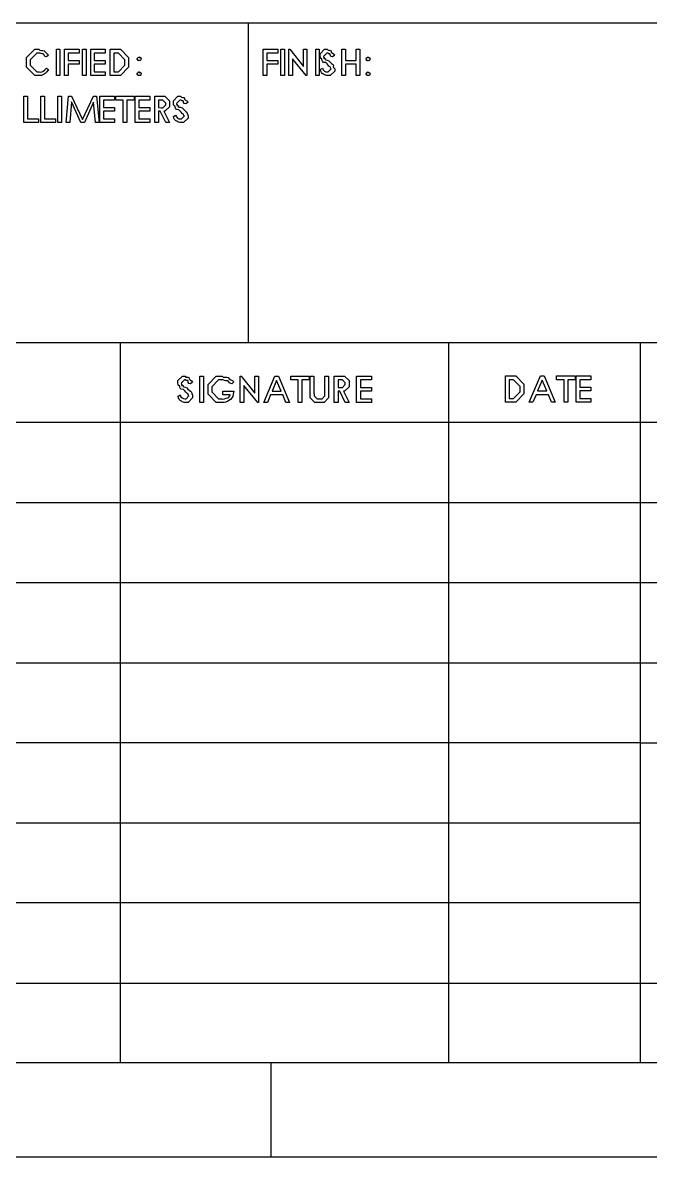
# Model space of a CAD drawing. Header units: millimetres. Extents: x 15 to 415, y 5 to 292.
# Drawn here: x 251.8 to 285.1, y 5 to 65.2 of the extents above; entities that cross this region are included whole.
import ezdxf

# ---------------------------------------------------------------- set-up
doc = ezdxf.new("R2010")
doc.units = ezdxf.units.MM
doc.layers.get('0').update_dxf_attribs({"linetype": 'CONTINUOUS'})

msp = doc.modelspace()

# ---------------------------------------------------------------- linework, layer by layer
at = {"color": 254}
for p, q in [((229.975, 65.2279), (409.998, 65.2279)), ((263.772, 48.2244), (263.772, 65.2279)), ((409.998, 48.2244), (229.975, 48.2244)), ((256.963, 48.2244), (256.963, 9.9839)), ((274.391, 48.2244), (274.391, 9.9839)), ((284.585, 9.9839), (284.585, 48.2244)), ((328.789, 43.991), (229.975, 43.991)), ((328.789, 39.7235), (229.975, 39.7235)), ((328.789, 35.4901), (229.975, 35.4901)), ((328.789, 31.2208), (229.975, 31.2208)), ((284.585, 26.9875), (229.975, 26.9875)), ((284.585, 26.9875), (409.998, 26.9875)), ((284.585, 22.7183), (229.975, 22.7183)), ((284.585, 18.485), (229.975, 18.485)), ((229.975, 14.2172), (409.998, 14.2172)), ((409.998, 9.9839), (19.9678, 9.9839)), ((264.972, 9.9839), (264.972, 4.9747)), ((414.973, 4.9747), (14.9931, 4.9747))]:
    msp.add_line(p, q, dxfattribs=at)
at = {"color": 0}
for p, q in [((252, 63.3801), (252.431, 63.821)), ((252, 63.1264), (252, 63.3801)), ((252.546, 63.6171), (252.193, 63.2587)), ((252.431, 63.821), (252.645, 63.821)), ((252.668, 63.6171), (252.546, 63.6171)), ((253.169, 63.5014), (253.059, 63.4189)), ((253.169, 63.5014), (253.169, 63.5014)), ((253.581, 63.821), (253.774, 63.821)), ((253.581, 62.4209), (253.581, 63.821)), ((253.774, 63.821), (253.774, 62.4209)), ((254.021, 63.821), (254.798, 63.821)), ((254.021, 62.4209), (254.021, 63.821)), ((254.798, 63.6171), (254.213, 63.6171)), ((254.213, 63.6171), (254.213, 63.2202)), ((254.798, 63.821), (254.798, 63.6171)), ((254.963, 63.821), (255.156, 63.821)), ((254.963, 62.4209), (254.963, 63.821)), ((255.156, 63.821), (255.156, 62.4209)), ((255.403, 63.821), (256.18, 63.821)), ((255.403, 62.4209), (255.403, 63.821)), ((256.18, 63.6171), (255.596, 63.6171)), ((255.596, 63.6171), (255.596, 63.2202)), ((256.18, 63.821), (256.18, 63.6171)), ((256.445, 62.4209), (256.445, 63.821)), ((256.445, 63.821), (256.687, 63.821)), ((256.704, 63.6171), (256.638, 63.6171)), ((256.638, 63.6171), (256.638, 62.6195)), ((256.687, 63.821), (256.99, 63.821)), ((256.874, 63.6171), (256.704, 63.6171)), ((257.222, 63.2587), (256.874, 63.6171)), ((256.99, 63.821), (257.415, 63.3801)), ((257.415, 63.3801), (257.415, 63.0989)), ((257.991, 63.4189), (257.991, 63.4189)), ((264.564, 63.8182), (265.33, 63.8182)), ((264.564, 62.4184), (264.564, 63.8182)), ((265.33, 63.6143), (264.752, 63.6143)), ((264.752, 63.6143), (264.752, 63.2174)), ((265.33, 63.8182), (265.33, 63.6143)), ((265.494, 63.8182), (265.682, 63.8182)), ((265.494, 62.4184), (265.494, 63.8182)), ((265.682, 63.8182), (265.682, 62.4184)), ((265.927, 62.4184), (265.927, 63.8182)), ((265.927, 63.8182), (265.966, 63.8182)), ((265.966, 63.8182), (266.693, 62.9087)), ((266.837, 62.4184), (266.114, 63.3166)), ((266.114, 63.3166), (266.114, 62.4184)), ((266.693, 62.9087), (266.693, 63.8182)), ((266.693, 63.8182), (266.881, 63.8182)), ((266.881, 63.8182), (266.881, 62.4184)), ((267.346, 63.8182), (267.534, 63.8182)), ((267.346, 62.4184), (267.346, 63.8182)), ((267.534, 63.8182), (267.534, 62.4184)), ((267.586, 63.5758), (267.818, 63.8182)), ((267.586, 63.5042), (267.586, 63.5758)), ((267.928, 63.6143), (267.779, 63.4545)), ((267.779, 63.4545), (267.779, 63.4654)), ((267.818, 63.8182), (267.956, 63.8182)), ((267.977, 63.6143), (267.928, 63.6143)), ((268.352, 63.5042), (268.236, 63.416)), ((268.734, 63.8182), (268.921, 63.8182)), ((268.734, 62.4184), (268.734, 63.8182)), ((268.921, 63.8182), (268.921, 63.2174)), ((269.5, 63.2174), (269.5, 63.8182)), ((269.5, 63.8182), (269.688, 63.8182)), ((269.688, 63.8182), (269.688, 62.4184)), ((270.137, 63.416), (270.137, 63.416)), ((252, 62.8618), (252, 63.1264)), ((252.431, 62.4209), (252, 62.8618)), ((252.193, 63.2587), (252.193, 63.1211)), ((252.193, 63.1211), (252.193, 62.9779)), ((252.193, 62.9779), (252.546, 62.6195)), ((253.059, 62.8177), (253.169, 62.7352)), ((254.213, 63.2202), (254.798, 63.2202)), ((254.798, 63.022), (254.213, 63.022)), ((254.213, 63.022), (254.213, 62.4209)), ((254.798, 63.2202), (254.798, 63.022)), ((255.596, 63.2202), (256.18, 63.2202)), ((256.18, 63.022), (255.596, 63.022)), ((255.596, 63.022), (255.596, 62.6195)), ((256.18, 63.2202), (256.18, 63.022)), ((256.874, 62.6195), (257.222, 62.9779)), ((257.415, 62.8618), (256.99, 62.4209)), ((257.222, 63.1045), (257.222, 63.2587)), ((257.222, 62.9779), (257.222, 63.1045)), ((257.415, 63.0989), (257.415, 62.8618)), ((264.752, 63.2174), (265.33, 63.2174)), ((265.33, 63.0192), (264.752, 63.0192)), ((264.752, 63.0192), (264.752, 62.4184)), ((265.33, 63.2174), (265.33, 63.0192)), ((267.586, 62.7433), (267.707, 62.8153)), ((267.586, 62.7433), (267.586, 62.7433)), ((268.011, 62.6166), (268.159, 62.7765)), ((268.159, 62.7765), (268.159, 62.7821)), ((268.352, 62.7765), (268.352, 62.6607)), ((268.921, 63.2174), (269.5, 63.2174)), ((269.5, 63.0192), (268.921, 63.0192)), ((268.921, 63.0192), (268.921, 62.4184)), ((269.5, 62.4184), (269.5, 63.0192)), ((252.651, 62.4209), (252.431, 62.4209)), ((252.546, 62.6195), (252.673, 62.6195)), ((253.774, 62.4209), (253.581, 62.4209)), ((254.213, 62.4209), (254.021, 62.4209)), ((255.156, 62.4209), (254.963, 62.4209)), ((256.18, 62.4209), (255.403, 62.4209)), ((255.596, 62.6195), (256.18, 62.6195)), ((256.18, 62.6195), (256.18, 62.4209)), ((256.814, 62.4209), (256.445, 62.4209)), ((256.638, 62.6195), (256.742, 62.6195)), ((256.742, 62.6195), (256.874, 62.6195)), ((256.99, 62.4209), (256.814, 62.4209)), ((257.991, 62.6195), (257.991, 62.6195)), ((264.752, 62.4184), (264.564, 62.4184)), ((265.682, 62.4184), (265.494, 62.4184)), ((266.114, 62.4184), (265.927, 62.4184)), ((266.881, 62.4184), (266.837, 62.4184)), ((267.534, 62.4184), (267.346, 62.4184)), ((267.944, 62.6166), (268.011, 62.6166)), ((268.121, 62.4184), (267.983, 62.4184)), ((268.352, 62.6607), (268.121, 62.4184)), ((268.921, 62.4184), (268.734, 62.4184)), ((269.688, 62.4184), (269.5, 62.4184)), ((270.137, 62.6166), (270.137, 62.6166)), ((251.856, 61.3198), (252.054, 61.3198)), ((251.856, 59.92), (251.856, 61.3198)), ((252.054, 61.3198), (252.054, 60.1183)), ((252.756, 61.3198), (252.954, 61.3198)), ((252.756, 59.92), (252.756, 61.3198)), ((252.954, 61.3198), (252.954, 60.1183)), ((253.655, 61.3198), (253.854, 61.3198)), ((253.655, 59.92), (253.655, 61.3198)), ((253.854, 61.3198), (253.854, 59.92)), ((254.095, 59.92), (254.233, 61.3198)), ((254.233, 61.3198), (254.393, 61.3198)), ((254.387, 61.0168), (254.294, 59.92)), ((254.878, 59.92), (254.387, 61.0168)), ((254.393, 61.3198), (254.972, 60.0851)), ((254.972, 60.0851), (255.545, 61.3198)), ((255.556, 61.0002), (255.076, 59.92)), ((255.545, 61.3198), (255.716, 61.3198)), ((255.655, 59.92), (255.556, 61.0002)), ((255.716, 61.3198), (255.848, 59.92)), ((255.885, 61.3198), (256.662, 61.3198)), ((255.885, 59.92), (255.885, 61.3198)), ((256.662, 61.1159), (256.084, 61.1159)), ((256.084, 61.1159), (256.084, 60.7191)), ((256.662, 61.3198), (256.662, 61.1159)), ((256.735, 61.1159), (256.735, 61.3198)), ((256.735, 61.3198), (257.706, 61.3198)), ((257.127, 61.1159), (256.735, 61.1159)), ((257.127, 59.92), (257.127, 61.1159)), ((257.706, 61.1159), (257.32, 61.1159)), ((257.32, 61.1159), (257.32, 59.92)), ((257.706, 61.3198), (257.706, 61.1159)), ((257.758, 61.3198), (258.535, 61.3198)), ((257.758, 59.92), (257.758, 61.3198)), ((258.535, 61.1159), (257.956, 61.1159)), ((257.956, 61.1159), (257.956, 60.7191)), ((258.535, 61.3198), (258.535, 61.1159)), ((258.801, 61.3198), (259.049, 61.3198)), ((258.801, 59.92), (258.801, 61.3198)), ((259, 61.1159), (259, 60.7191)), ((259.159, 61.1159), (259, 61.1159)), ((259.049, 61.3198), (259.347, 61.3198)), ((259.231, 61.1159), (259.159, 61.1159)), ((259.386, 60.9561), (259.231, 61.1159)), ((259.231, 60.7138), (259.386, 60.8736)), ((259.347, 61.3198), (259.578, 61.0775)), ((259.386, 60.923), (259.386, 60.9561)), ((259.386, 60.8736), (259.386, 60.923)), ((259.578, 61.0775), (259.578, 60.923)), ((259.578, 60.923), (259.578, 60.7579)), ((259.79, 61.0775), (260.022, 61.3198)), ((259.79, 61.0059), (259.79, 61.0775)), ((260.138, 61.1159), (259.983, 60.9561)), ((259.983, 60.9561), (259.983, 60.9671)), ((260.022, 61.3198), (260.165, 61.3198)), ((260.187, 61.1159), (260.138, 61.1159)), ((260.568, 61.0059), (260.452, 60.9177)), ((256.084, 60.7191), (256.662, 60.7191)), ((256.662, 60.5208), (256.084, 60.5208)), ((256.084, 60.5208), (256.084, 60.1183)), ((256.662, 60.7191), (256.662, 60.5208)), ((257.956, 60.7191), (258.535, 60.7191)), ((258.535, 60.5208), (257.956, 60.5208)), ((257.956, 60.5208), (257.956, 60.1183)), ((258.535, 60.7191), (258.535, 60.5208)), ((259, 60.7191), (259.154, 60.7138)), ((259.093, 60.5208), (259, 60.5208)), ((259, 60.5208), (259, 59.92)), ((259.386, 59.92), (259.093, 60.5208)), ((259.154, 60.7138), (259.231, 60.7138)), ((259.347, 60.5208), (259.286, 60.5208)), ((259.286, 60.5208), (259.578, 59.92)), ((259.578, 60.7579), (259.347, 60.5208)), ((259.79, 60.2449), (259.912, 60.3169)), ((260.221, 60.1183), (260.375, 60.2781)), ((260.375, 60.2781), (260.375, 60.2837)), ((260.568, 60.2781), (260.568, 60.1624)), ((252.633, 59.92), (251.856, 59.92)), ((252.054, 60.1183), (252.633, 60.1183)), ((252.633, 60.1183), (252.633, 59.92)), ((253.533, 59.92), (252.756, 59.92)), ((252.954, 60.1183), (253.533, 60.1183)), ((253.533, 60.1183), (253.533, 59.92)), ((253.854, 59.92), (253.655, 59.92)), ((254.294, 59.92), (254.095, 59.92)), ((255.076, 59.92), (254.878, 59.92)), ((255.848, 59.92), (255.655, 59.92)), ((256.662, 59.92), (255.885, 59.92)), ((256.084, 60.1183), (256.662, 60.1183)), ((256.662, 60.1183), (256.662, 59.92)), ((257.32, 59.92), (257.127, 59.92)), ((258.535, 59.92), (257.758, 59.92)), ((257.956, 60.1183), (258.535, 60.1183)), ((258.535, 60.1183), (258.535, 59.92)), ((259, 59.92), (258.801, 59.92)), ((259.578, 59.92), (259.386, 59.92)), ((259.79, 60.2449), (259.79, 60.2449)), ((260.154, 60.1183), (260.221, 60.1183)), ((260.336, 59.92), (260.193, 59.92)), ((260.568, 60.1624), (260.336, 59.92)), ((260.036, 46.2181), (260.273, 46.4605)), ((260.273, 46.4605), (260.411, 46.4605)), ((261.199, 46.4605), (261.397, 46.4605)), ((261.199, 45.0603), (261.199, 46.4605)), ((261.397, 46.4605), (261.397, 45.0603)), ((261.638, 46.0195), (262.068, 46.4605)), ((262.068, 46.4605), (262.383, 46.4605)), ((263.339, 45.0603), (263.339, 46.4605)), ((263.339, 46.4605), (263.383, 46.4605)), ((263.383, 46.4605), (264.122, 45.551)), ((264.122, 45.551), (264.122, 46.4605)), ((264.122, 46.4605), (264.315, 46.4605)), ((264.315, 46.4605), (264.315, 45.0603)), ((264.589, 45.0603), (265.173, 46.4605)), ((265.173, 46.4605), (265.366, 46.4605)), ((265.366, 46.4605), (265.95, 45.0603)), ((266.031, 46.2566), (266.031, 46.4605)), ((266.031, 46.4605), (267.007, 46.4605)), ((267.007, 46.4605), (267.007, 46.2566)), ((267.056, 46.4605), (267.254, 46.4605)), ((267.056, 45.6336), (267.056, 46.4605)), ((267.254, 46.4605), (267.254, 45.6833)), ((267.838, 45.6833), (267.838, 46.4605)), ((267.838, 46.4605), (268.031, 46.4605)), ((268.031, 46.4605), (268.031, 45.6336)), ((268.333, 46.4605), (268.587, 46.4605)), ((268.333, 45.0603), (268.333, 46.4605)), ((268.587, 46.4605), (268.879, 46.4605)), ((268.879, 46.4605), (269.116, 46.2181)), ((269.517, 46.4605), (270.299, 46.4605)), ((269.517, 45.0603), (269.517, 46.4605)), ((270.299, 46.4605), (270.299, 46.2566)), ((277.416, 45.0744), (277.416, 46.4742)), ((277.416, 46.4742), (277.658, 46.4742)), ((277.658, 46.4742), (277.961, 46.4742)), ((277.961, 46.4742), (278.397, 46.0333)), ((278.678, 45.0744), (279.268, 46.4742)), ((279.268, 46.4742), (279.461, 46.4742)), ((279.461, 46.4742), (280.051, 45.0744)), ((280.132, 46.2703), (280.132, 46.4742)), ((280.132, 46.4742), (281.113, 46.4742)), ((281.113, 46.4742), (281.113, 46.2703)), ((281.167, 46.4742), (281.95, 46.4742)), ((281.167, 45.0744), (281.167, 46.4742)), ((281.95, 46.4742), (281.95, 46.2703)), ((260.036, 46.1465), (260.036, 46.2181)), ((260.383, 46.2566), (260.229, 46.0968)), ((260.229, 46.0968), (260.229, 46.1077)), ((260.433, 46.2566), (260.383, 46.2566)), ((260.813, 46.1465), (260.697, 46.0583)), ((261.638, 45.7606), (261.638, 46.0195)), ((262.184, 46.2566), (261.837, 45.8982)), ((261.837, 45.8982), (261.837, 45.7659)), ((262.41, 46.2566), (262.184, 46.2566)), ((263.005, 46.1627), (262.895, 46.0583)), ((263.005, 46.1627), (263.005, 46.1627)), ((264.27, 45.0603), (263.537, 45.9588)), ((263.537, 45.9588), (263.537, 45.0603)), ((265.272, 46.2291), (265.035, 45.6614)), ((265.509, 45.6614), (265.272, 46.2291)), ((266.423, 46.2566), (266.031, 46.2566)), ((266.423, 45.0603), (266.423, 46.2566)), ((267.007, 46.2566), (266.616, 46.2566)), ((266.616, 46.2566), (266.616, 45.0603)), ((268.531, 46.2566), (268.531, 45.8597)), ((268.691, 46.2566), (268.531, 46.2566)), ((268.531, 45.8597), (268.686, 45.8541)), ((268.686, 45.8541), (268.763, 45.8541)), ((268.763, 46.2566), (268.691, 46.2566)), ((268.917, 46.0968), (268.763, 46.2566)), ((268.763, 45.8541), (268.917, 46.0142)), ((269.116, 45.8982), (268.879, 45.6614)), ((268.917, 46.0636), (268.917, 46.0968)), ((268.917, 46.0142), (268.917, 46.0636)), ((269.116, 46.2181), (269.116, 46.0636)), ((269.116, 46.0636), (269.116, 45.8982)), ((270.299, 46.2566), (269.715, 46.2566)), ((269.715, 46.2566), (269.715, 45.8597)), ((269.715, 45.8597), (270.299, 45.8597)), ((270.299, 45.8597), (270.299, 45.6614)), ((277.675, 46.2703), (277.609, 46.2703)), ((277.609, 46.2703), (277.609, 45.2727)), ((277.846, 46.2703), (277.675, 46.2703)), ((278.198, 45.9123), (277.846, 46.2703)), ((278.198, 45.7577), (278.198, 45.9123)), ((278.397, 46.0333), (278.397, 45.7521)), ((279.367, 46.2428), (279.124, 45.6752)), ((279.604, 45.6752), (279.367, 46.2428)), ((280.523, 46.2703), (280.132, 46.2703)), ((280.523, 45.0744), (280.523, 46.2703)), ((281.113, 46.2703), (280.721, 46.2703)), ((280.721, 46.2703), (280.721, 45.0744)), ((281.95, 46.2703), (281.36, 46.2703)), ((281.36, 46.2703), (281.36, 45.8735)), ((281.36, 45.8735), (281.95, 45.8735)), ((281.95, 45.8735), (281.95, 45.6752)), ((260.036, 45.3856), (260.157, 45.4572)), ((260.036, 45.3856), (260.036, 45.3856)), ((260.4, 45.2589), (260.466, 45.2589)), ((260.466, 45.2589), (260.62, 45.4187)), ((260.813, 45.303), (260.581, 45.0603)), ((260.62, 45.4187), (260.62, 45.4244)), ((260.813, 45.4187), (260.813, 45.303)), ((261.638, 45.5013), (261.638, 45.7606)), ((262.068, 45.0603), (261.638, 45.5013)), ((261.837, 45.7659), (261.837, 45.6173)), ((261.837, 45.6173), (262.184, 45.2589)), ((262.184, 45.2589), (262.366, 45.2589)), ((262.421, 45.4572), (262.421, 45.6614)), ((262.421, 45.6614), (263.005, 45.6614)), ((262.807, 45.4572), (262.421, 45.4572)), ((264.947, 45.4572), (264.782, 45.0603)), ((265.592, 45.4572), (264.947, 45.4572)), ((265.035, 45.6614), (265.509, 45.6614)), ((265.763, 45.0603), (265.592, 45.4572)), ((267.056, 45.303), (267.056, 45.6336)), ((267.298, 45.0603), (267.056, 45.303)), ((267.26, 45.5069), (267.26, 45.4187)), ((267.26, 45.4187), (267.414, 45.2589)), ((267.414, 45.2589), (267.552, 45.2589)), ((267.552, 45.2589), (267.684, 45.2589)), ((267.684, 45.2589), (267.838, 45.4187)), ((268.031, 45.303), (267.794, 45.0603)), ((267.838, 45.4187), (267.838, 45.6833)), ((268.031, 45.6336), (268.031, 45.303)), ((268.625, 45.6614), (268.531, 45.6614)), ((268.531, 45.6614), (268.531, 45.0603)), ((268.917, 45.0603), (268.625, 45.6614)), ((268.879, 45.6614), (268.824, 45.6614)), ((268.824, 45.6614), (269.116, 45.0603)), ((270.299, 45.6614), (269.715, 45.6614)), ((269.715, 45.6614), (269.715, 45.2589)), ((269.715, 45.2589), (270.299, 45.2589)), ((270.299, 45.2589), (270.299, 45.0603)), ((277.609, 45.2727), (277.713, 45.2727)), ((277.713, 45.2727), (277.846, 45.2727)), ((277.846, 45.2727), (278.198, 45.6311)), ((278.397, 45.5154), (277.961, 45.0744)), ((278.198, 45.6311), (278.198, 45.7577)), ((278.397, 45.7521), (278.397, 45.5154)), ((279.042, 45.4713), (278.871, 45.0744)), ((279.692, 45.4713), (279.042, 45.4713)), ((279.124, 45.6752), (279.604, 45.6752)), ((279.858, 45.0744), (279.692, 45.4713)), ((281.95, 45.6752), (281.36, 45.6752)), ((281.36, 45.6752), (281.36, 45.2727)), ((281.36, 45.2727), (281.95, 45.2727)), ((281.95, 45.2727), (281.95, 45.0744)), ((260.581, 45.0603), (260.438, 45.0603)), ((261.397, 45.0603), (261.199, 45.0603)), ((262.36, 45.0603), (262.068, 45.0603)), ((263.537, 45.0603), (263.339, 45.0603)), ((264.315, 45.0603), (264.27, 45.0603)), ((264.782, 45.0603), (264.589, 45.0603)), ((265.95, 45.0603), (265.763, 45.0603)), ((266.616, 45.0603), (266.423, 45.0603)), ((267.557, 45.0603), (267.298, 45.0603)), ((267.794, 45.0603), (267.557, 45.0603)), ((268.531, 45.0603), (268.333, 45.0603)), ((269.116, 45.0603), (268.917, 45.0603)), ((270.299, 45.0603), (269.517, 45.0603)), ((277.785, 45.0744), (277.416, 45.0744)), ((277.961, 45.0744), (277.785, 45.0744)), ((278.871, 45.0744), (278.678, 45.0744)), ((280.051, 45.0744), (279.858, 45.0744)), ((280.721, 45.0744), (280.523, 45.0744)), ((281.95, 45.0744), (281.167, 45.0744))]:
    msp.add_line(p, q, dxfattribs=at)
for points in [[(252.645, 63.821), (252.712, 63.7067), (252.855, 63.7935), (252.943, 63.7385)], [(252.888, 63.5674), (252.814, 63.5702), (252.747, 63.6171), (252.668, 63.6171)], [(253.059, 63.4189), (252.946, 63.3871), (252.954, 63.5346), (252.888, 63.5674)], [(252.943, 63.7385), (253.009, 63.5963), (253.11, 63.6034), (253.169, 63.5014)], [(257.891, 63.3194), (257.827, 63.2809), (257.9, 63.3663), (257.919, 63.3857)], [(257.919, 63.2478), (257.827, 63.2284), (257.891, 63.2933), (257.891, 63.3194)], [(257.919, 63.3857), (257.867, 63.3208), (257.965, 63.4189), (257.991, 63.4189)], [(257.991, 63.4189), (257.919, 63.3208), (258.038, 63.4076), (258.057, 63.3857)], [(258.057, 63.3857), (258.074, 63.2809), (258.084, 63.3444), (258.084, 63.3194)], [(258.084, 63.3194), (258.074, 63.2284), (258.075, 63.27), (258.057, 63.2478)], [(267.663, 63.3003), (267.586, 63.3028), (267.586, 63.4298), (267.586, 63.5042)], [(267.878, 63.1074), (267.663, 63.0823), (267.688, 63.2587), (267.663, 63.3003)], [(267.779, 63.4654), (267.714, 63.325), (267.784, 63.4132), (267.795, 63.3885)], [(267.795, 63.3885), (267.736, 63.2781), (267.829, 63.3402), (267.862, 63.3113)], [(267.862, 63.3113), (267.787, 63.234), (267.94, 63.2587), (268.044, 63.2008)], [(267.956, 63.8182), (268.019, 63.7039), (268.09, 63.7935), (268.154, 63.7466)], [(268.099, 63.5758), (268.008, 63.5674), (268.021, 63.6143), (267.977, 63.6143)], [(268.236, 63.416), (268.085, 63.3995), (268.139, 63.5497), (268.099, 63.5758)], [(268.154, 63.7466), (268.144, 63.6115), (268.282, 63.6214), (268.352, 63.5042)], [(270.043, 63.3166), (269.978, 63.2781), (270.051, 63.3635), (270.071, 63.3829)], [(270.071, 63.2449), (269.978, 63.2259), (270.043, 63.2905), (270.043, 63.3166)], [(270.071, 63.3829), (270.015, 63.318), (270.111, 63.416), (270.137, 63.416)], [(270.137, 63.416), (270.067, 63.318), (270.184, 63.4047), (270.203, 63.3829)], [(270.203, 63.3829), (270.221, 63.2781), (270.231, 63.3416), (270.231, 63.3166)], [(270.231, 63.3166), (270.221, 63.2259), (270.221, 63.2672), (270.203, 63.2449)], [(252.673, 62.6195), (252.773, 62.5531), (252.955, 62.6854), (253.059, 62.8177)], [(253.169, 62.7352), (253.009, 62.527), (253.034, 62.5531), (252.943, 62.4981)], [(257.991, 63.2202), (257.867, 63.1885), (257.941, 63.2284), (257.919, 63.2478)], [(258.057, 63.2478), (258.036, 63.1885), (258.016, 63.2202), (257.991, 63.2202)], [(267.763, 62.49), (267.641, 62.5175), (267.641, 62.6251), (267.586, 62.7433)], [(267.707, 62.8153), (267.736, 62.6678), (267.856, 62.6166), (267.944, 62.6166)], [(268.115, 62.8756), (268.012, 62.9035), (267.991, 63.0149), (267.878, 63.1074)], [(268.044, 63.2008), (268.126, 63.0865), (268.242, 63.0357), (268.286, 62.9694)], [(268.159, 62.7821), (268.085, 62.811), (268.144, 62.8456), (268.115, 62.8756)], [(268.286, 62.9694), (268.214, 62.84), (268.352, 62.8428), (268.352, 62.7765)], [(270.137, 63.2174), (270.015, 63.1857), (270.088, 63.2259), (270.071, 63.2449)], [(270.203, 63.2449), (270.184, 63.1857), (270.162, 63.2174), (270.137, 63.2174)], [(252.943, 62.4981), (252.829, 62.4209), (252.757, 62.4209), (252.651, 62.4209)], [(257.891, 62.5203), (257.827, 62.5119), (257.9, 62.5669), (257.919, 62.5863)], [(257.919, 62.4487), (257.827, 62.4611), (257.891, 62.4939), (257.891, 62.5203)], [(257.919, 62.5863), (257.867, 62.5531), (257.965, 62.6195), (257.991, 62.6195)], [(257.991, 62.4209), (257.867, 62.4209), (257.941, 62.4293), (257.919, 62.4487)], [(257.991, 62.6195), (257.919, 62.5531), (258.038, 62.6085), (258.057, 62.5863)], [(258.057, 62.4487), (258.036, 62.4209), (258.016, 62.4209), (257.991, 62.4209)], [(258.057, 62.5863), (258.074, 62.5119), (258.084, 62.545), (258.084, 62.5203)], [(258.084, 62.5203), (258.074, 62.4611), (258.075, 62.4706), (258.057, 62.4487)], [(267.983, 62.4184), (267.886, 62.4184), (267.829, 62.4417), (267.763, 62.49)], [(270.043, 62.5175), (269.978, 62.509), (270.051, 62.5644), (270.071, 62.5835)], [(270.071, 62.4459), (269.978, 62.4582), (270.043, 62.4914), (270.043, 62.5175)], [(270.071, 62.5835), (270.015, 62.5507), (270.111, 62.6166), (270.137, 62.6166)], [(270.137, 62.4184), (270.015, 62.4184), (270.088, 62.4265), (270.071, 62.4459)], [(270.137, 62.6166), (270.067, 62.5507), (270.184, 62.6057), (270.203, 62.5835)], [(270.203, 62.4459), (270.184, 62.4184), (270.162, 62.4184), (270.137, 62.4184)], [(270.203, 62.5835), (270.221, 62.509), (270.231, 62.5422), (270.231, 62.5175)], [(270.231, 62.5175), (270.221, 62.4582), (270.221, 62.4678), (270.203, 62.4459)], [(259.868, 60.802), (259.79, 60.8044), (259.79, 60.9314), (259.79, 61.0059)], [(259.983, 60.9671), (259.919, 60.8266), (259.989, 60.9148), (260, 60.8902)], [(260, 60.8902), (259.945, 60.7797), (260.038, 60.8418), (260.072, 60.8129)], [(260.165, 61.3198), (260.231, 61.2055), (260.306, 61.2951), (260.369, 61.2482)], [(260.309, 61.0775), (260.216, 61.069), (260.231, 61.1159), (260.187, 61.1159)], [(260.452, 60.9177), (260.294, 60.9011), (260.349, 61.0514), (260.309, 61.0775)], [(260.369, 61.2482), (260.356, 61.1131), (260.497, 61.123), (260.568, 61.0059)], [(260.083, 60.609), (259.871, 60.5839), (259.897, 60.7603), (259.868, 60.802)], [(259.912, 60.3169), (259.941, 60.1694), (260.062, 60.1183), (260.154, 60.1183)], [(260.072, 60.8129), (259.996, 60.7356), (260.15, 60.7603), (260.254, 60.7025)], [(260.325, 60.3772), (260.221, 60.4051), (260.2, 60.5166), (260.083, 60.609)], [(260.254, 60.7025), (260.338, 60.5882), (260.458, 60.5374), (260.502, 60.4711)], [(260.375, 60.2837), (260.298, 60.3127), (260.358, 60.3472), (260.325, 60.3772)], [(260.502, 60.4711), (260.543, 60.3416), (260.568, 60.3444), (260.568, 60.2781)], [(259.973, 59.9916), (259.846, 60.0191), (259.846, 60.1267), (259.79, 60.2449)], [(260.193, 59.92), (260.095, 59.92), (260.038, 59.9433), (259.973, 59.9916)], [(260.411, 46.4605), (260.477, 46.3462), (260.551, 46.4358), (260.615, 46.3889)], [(262.383, 46.4605), (262.423, 46.3462), (262.608, 46.4358), (262.708, 46.3889)], [(260.113, 45.9422), (260.036, 45.9451), (260.036, 46.0721), (260.036, 46.1465)], [(260.333, 45.7496), (260.116, 45.7246), (260.142, 45.901), (260.113, 45.9422)], [(260.229, 46.1077), (260.164, 45.9673), (260.234, 46.0555), (260.245, 46.0304)], [(260.245, 46.0304), (260.19, 45.9204), (260.284, 45.9825), (260.317, 45.9535)], [(260.317, 45.9535), (260.241, 45.8763), (260.396, 45.901), (260.499, 45.8431)], [(260.554, 46.2181), (260.461, 46.2097), (260.477, 46.2566), (260.433, 46.2566)], [(260.499, 45.8431), (260.583, 45.7288), (260.703, 45.6777), (260.747, 45.6117)], [(260.697, 46.0583), (260.539, 46.0417), (260.594, 46.192), (260.554, 46.2181)], [(260.615, 46.3889), (260.601, 46.2538), (260.743, 46.2636), (260.813, 46.1465)], [(262.658, 46.2068), (262.522, 46.2097), (262.49, 46.2566), (262.41, 46.2566)], [(262.895, 46.0583), (262.812, 46.0266), (262.746, 46.174), (262.658, 46.2068)], [(262.708, 46.3889), (262.742, 46.2509), (262.909, 46.265), (263.005, 46.1627)], [(260.218, 45.1323), (260.091, 45.1598), (260.091, 45.267), (260.036, 45.3856)], [(260.157, 45.4572), (260.186, 45.3101), (260.307, 45.2589), (260.4, 45.2589)], [(260.57, 45.5179), (260.466, 45.5454), (260.446, 45.6572), (260.333, 45.7496)], [(260.62, 45.4244), (260.543, 45.4533), (260.604, 45.4875), (260.57, 45.5179)], [(260.747, 45.6117), (260.788, 45.4822), (260.813, 45.4851), (260.813, 45.4187)], [(262.824, 45.2205), (262.603, 45.0603), (262.555, 45.0603), (262.36, 45.0603)], [(262.366, 45.2589), (262.412, 45.1926), (262.582, 45.2769), (262.664, 45.314)], [(262.664, 45.314), (262.691, 45.2699), (262.792, 45.4021), (262.807, 45.4572)], [(263.005, 45.6614), (262.952, 45.394), (262.941, 45.3305), (262.824, 45.2205)], [(267.254, 45.6833), (267.24, 45.4974), (267.255, 45.5291), (267.26, 45.5069)], [(260.438, 45.0603), (260.34, 45.0603), (260.284, 45.0839), (260.218, 45.1323)]]:
    msp.add_open_spline(points, degree=3, dxfattribs=at)

doc.saveas('drawing.dxf')
